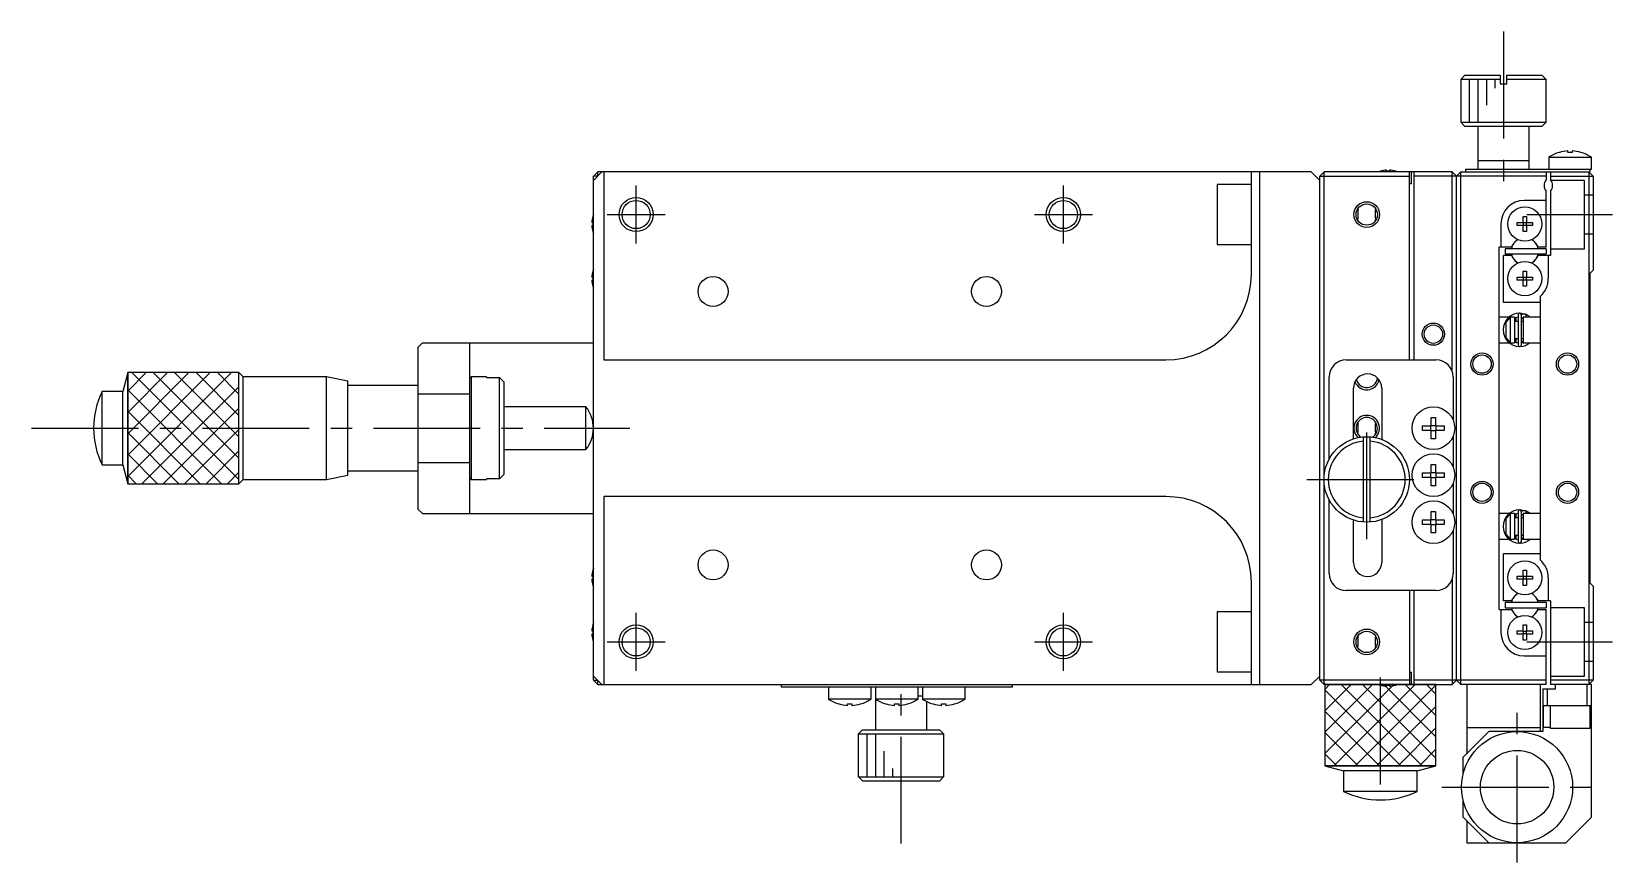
# Model space of a CAD drawing. Extents: x -293 to 400, y -22 to 502.
# Drawn here: x 96.2 to 281.2, y 214.4 to 311.6 of the extents above; entities that cross this region are included whole.
import ezdxf

# ---------------------------------------------------------------- set-up
doc = ezdxf.new("R2010")
doc.units = 0
doc.header["$LTSCALE"] = 10
doc.linetypes.add('CENTER', pattern=[2, 1.25, -0.25, 0.25, -0.25])
doc.linetypes.add('DASHED', pattern=[3.5, 2, -1.5])
doc.layers.get('0').update_dxf_attribs({"linetype": 'CONTINUOUS'})
doc.layers.add('CENTER', color=1, linetype='CENTER')

msp = doc.modelspace()

# ---------------------------------------------------------------- linework, layer by layer
at = {"color": 7, "linetype": 'CONTINUOUS'}
for p, q in [((263.96235, 306.517661), (263.46235, 306.017661)), ((268.06235, 306.017661), (263.46235, 306.017661)), ((263.46235, 306.017661), (263.46235, 301.017661)), ((263.96235, 306.517661), (268.06235, 306.517661)), ((268.06235, 306.517661), (268.06235, 305.517661)), ((268.06235, 305.517661), (268.86235, 305.517661)), ((268.86235, 306.517661), (272.96235, 306.517661)), ((268.86235, 305.517661), (268.86235, 306.517661)), ((273.46235, 306.017661), (268.86235, 306.017661)), ((273.46235, 306.017661), (272.96235, 306.517661)), ((273.46235, 301.017661), (273.46235, 306.017661)), ((263.46235, 301.017661), (263.96235, 300.517661)), ((263.46235, 301.017661), (273.46235, 301.017661)), ((272.96235, 300.517661), (263.96235, 300.517661)), ((265.46235, 300.517661), (265.46235, 295.517661)), ((271.46235, 295.517661), (271.46235, 300.517661)), ((272.96235, 300.517661), (273.46235, 301.017661)), ((271.46235, 296.517661), (265.46235, 296.517661)), ((273.76235, 296.909319), (278.76235, 296.909319)), ((273.76235, 296.909319), (273.76235, 295.517661)), ((275.003761, 297.480242), (275.000417, 297.487097)), ((276.00235, 297.480242), (276.00235, 297.652614)), ((276.52235, 297.480242), (276.00235, 297.480242)), ((276.52235, 297.652614), (276.52235, 297.480242)), ((277.524283, 297.487097), (277.52094, 297.480242)), ((278.76235, 295.517661), (278.76235, 296.909319)), ((162.46235, 295.217661), (161.96235, 294.717661)), ((162.96235, 295.217661), (161.96235, 294.217661)), ((162.46235, 294.717661), (161.96235, 294.717661)), ((161.96235, 235.717661), (161.96235, 294.717661)), ((162.46235, 294.717661), (162.46235, 295.217661)), ((245.96235, 295.217661), (162.46235, 295.217661)), ((163.161859, 295.217661), (163.161859, 273.217661)), ((238.96235, 283.217661), (238.96235, 295.217661)), ((239.96235, 235.217661), (239.96235, 295.217661)), ((246.96235, 294.217661), (245.96235, 295.217661)), ((246.96235, 294.717661), (247.46235, 295.217661)), ((246.96235, 235.717661), (246.96235, 294.717661)), ((246.96235, 294.717661), (257.46235, 294.717661)), ((262.46235, 295.217661), (247.46235, 295.217661)), ((247.46235, 235.217661), (247.46235, 295.217661)), ((254.075989, 295.287183), (254.073734, 295.291805)), ((254.78235, 295.287183), (254.78235, 295.40752)), ((255.14235, 295.287183), (254.78235, 295.287183)), ((255.14235, 295.40752), (255.14235, 295.287183)), ((255.850966, 295.291805), (255.848712, 295.287183)), ((257.46235, 273.217661), (257.46235, 295.217661)), ((257.71235, 293.817661), (257.71235, 295.217661)), ((257.96235, 295.217661), (257.96235, 273.217661)), ((273.46235, 294.717661), (257.96235, 294.717661)), ((262.46235, 295.217661), (262.96235, 294.717661)), ((262.46235, 271.842161), (262.46235, 295.217661)), ((263.46235, 295.217661), (262.96235, 294.717661)), ((262.96235, 235.717661), (262.96235, 294.717661)), ((263.46235, 295.217661), (278.56235, 295.217661)), ((263.46235, 235.217661), (263.46235, 295.217661)), ((264.06235, 295.217661), (264.06235, 295.517661)), ((264.06235, 295.517661), (278.76235, 295.517661)), ((273.46235, 295.217661), (273.46235, 294.279099)), ((273.96235, 295.217661), (273.96235, 294.279099)), ((273.96235, 294.717661), (278.96235, 294.717661)), ((278.46235, 295.217661), (278.96235, 294.717661)), ((278.46235, 295.217661), (278.46235, 235.217661)), ((278.56235, 295.517661), (278.56235, 295.217661)), ((278.96235, 294.717661), (278.96235, 283.717661)), ((234.96235, 293.717661), (234.96235, 286.717661)), ((238.96235, 293.717661), (234.96235, 293.717661)), ((257.71235, 293.817661), (257.46235, 293.817661)), ((273.46235, 286.417661), (273.46235, 292.956224)), ((273.96235, 292.956224), (273.96235, 285.417661)), ((251.418319, 290.905048), (251.444399, 290.791188)), ((273.46235, 291.867661), (270.91235, 291.867661)), ((161.772491, 289.297661), (161.892828, 289.297661)), ((161.892828, 288.937661), (161.772491, 288.937661)), ((161.888206, 290.006277), (161.892828, 290.004023)), ((161.892828, 289.297661), (161.892828, 288.937661)), ((253.506381, 289.530275), (253.480301, 289.644134)), ((268.16235, 289.117661), (268.16235, 286.417661)), ((270.075989, 288.937661), (270.075989, 289.297661)), ((270.075989, 289.297661), (270.78235, 289.297661)), ((270.78235, 288.937661), (270.075989, 288.937661)), ((270.78235, 290.004023), (271.14235, 290.004023)), ((270.78235, 289.297661), (270.78235, 290.004023)), ((270.792722, 289.287289), (270.78235, 289.297661)), ((270.792722, 288.948034), (270.78235, 288.937661)), ((270.78235, 288.2313), (270.78235, 288.937661)), ((270.792722, 288.948034), (270.792722, 289.287289)), ((270.792722, 289.287289), (271.131978, 289.287289)), ((271.131978, 288.948034), (270.792722, 288.948034)), ((271.131978, 289.287289), (271.14235, 289.297661)), ((271.131978, 289.287289), (271.131978, 288.948034)), ((271.131978, 288.948034), (271.14235, 288.937661)), ((271.14235, 290.004023), (271.14235, 289.297661)), ((271.14235, 289.297661), (271.848712, 289.297661)), ((271.14235, 288.937661), (271.14235, 288.2313)), ((271.848712, 288.937661), (271.14235, 288.937661)), ((271.848712, 289.297661), (271.848712, 288.937661)), ((161.892828, 288.2313), (161.888206, 288.229045)), ((271.14235, 288.2313), (270.78235, 288.2313)), ((234.96235, 286.717661), (238.96235, 286.717661)), ((267.96235, 244.017661), (267.96235, 286.417661)), ((269.411544, 286.417661), (267.96235, 286.417661)), ((268.46235, 279.917661), (268.46235, 285.417661)), ((269.411544, 285.417661), (268.46235, 285.417661)), ((268.66235, 286.217661), (268.66235, 285.617661)), ((273.46235, 286.217661), (268.66235, 286.217661)), ((268.66235, 285.617661), (273.46235, 285.617661)), ((269.411544, 286.417661), (269.56171, 286.677757)), ((269.411544, 285.417661), (269.56171, 285.157566)), ((272.36299, 286.677757), (272.513156, 286.417661)), ((272.36299, 285.157566), (272.513156, 285.417661)), ((273.46235, 286.417661), (272.513156, 286.417661)), ((273.96235, 285.417661), (272.513156, 285.417661)), ((273.46235, 286.217661), (273.46235, 285.617661)), ((273.71235, 285.417661), (273.71235, 282.717661)), ((161.888206, 283.606277), (161.892828, 283.604023)), ((270.78235, 283.604023), (271.14235, 283.604023)), ((270.78235, 282.897661), (270.78235, 283.604023)), ((271.14235, 283.604023), (271.14235, 282.897661)), ((278.61235, 283.367661), (278.96235, 283.717661)), ((278.61235, 247.067661), (278.61235, 283.367661)), ((161.772491, 282.897661), (161.892828, 282.897661)), ((161.892828, 282.537661), (161.772491, 282.537661)), ((161.892828, 281.8313), (161.888206, 281.829045)), ((161.892828, 282.897661), (161.892828, 282.537661)), ((270.075989, 282.537661), (270.075989, 282.897661)), ((270.075989, 282.897661), (270.78235, 282.897661)), ((270.78235, 282.537661), (270.075989, 282.537661)), ((270.792722, 282.887289), (270.78235, 282.897661)), ((270.792722, 282.548034), (270.78235, 282.537661)), ((270.78235, 281.8313), (270.78235, 282.537661)), ((271.14235, 281.8313), (270.78235, 281.8313)), ((270.792722, 282.548034), (270.792722, 282.887289)), ((270.792722, 282.887289), (271.131978, 282.887289)), ((271.131978, 282.548034), (270.792722, 282.548034)), ((271.131978, 282.887289), (271.14235, 282.897661)), ((271.131978, 282.887289), (271.131978, 282.548034)), ((271.131978, 282.548034), (271.14235, 282.537661)), ((271.14235, 282.897661), (271.848712, 282.897661)), ((271.14235, 282.537661), (271.14235, 281.8313)), ((271.848712, 282.537661), (271.14235, 282.537661)), ((271.848712, 282.897661), (271.848712, 282.537661)), ((272.76235, 279.917661), (268.46235, 279.917661)), ((272.76235, 280.638599), (272.76235, 249.796724)), ((269.126292, 278.217661), (267.96235, 278.217661)), ((268.76235, 277.637762), (269.26235, 278.166908)), ((268.76235, 275.797561), (268.76235, 277.637762)), ((269.76235, 278.217661), (269.26235, 278.217661)), ((269.26235, 278.217661), (269.26235, 275.217661)), ((269.762195, 278.152881), (270.167327, 278.261343)), ((269.76235, 278.217661), (269.76235, 275.217661)), ((270.16735, 277.717661), (269.76235, 277.717661)), ((269.96235, 278.217661), (269.950678, 278.217661)), ((269.96235, 277.717661), (269.96235, 278.217661)), ((270.16735, 278.467661), (270.16735, 274.967661)), ((271.155743, 278.492425), (270.389939, 278.661317)), ((270.563461, 278.494978), (270.555803, 278.491286)), ((270.55735, 274.967661), (270.55735, 278.467661)), ((270.55735, 277.866162), (270.557684, 277.880388)), ((270.76235, 277.717661), (270.55735, 277.717661)), ((270.557684, 277.880388), (270.558744, 277.895367)), ((270.558744, 277.895367), (270.560527, 277.910277)), ((270.560527, 277.910277), (270.563031, 277.92508)), ((270.563031, 277.92508), (270.566248, 277.939744)), ((270.594808, 278.508906), (270.563461, 278.494978)), ((270.566248, 277.939744), (270.570172, 277.954232)), ((270.570172, 277.954232), (270.574795, 277.968511)), ((270.574795, 277.968511), (270.580106, 277.982548)), ((270.580106, 277.982548), (270.586093, 277.996309)), ((270.586093, 277.996309), (270.592744, 278.00976)), ((270.592744, 278.00976), (270.600044, 278.022871)), ((270.626799, 278.521248), (270.594808, 278.508906)), ((270.600044, 278.022871), (270.607978, 278.035608)), ((270.607978, 278.035608), (270.616526, 278.047942)), ((270.616526, 278.047942), (270.625672, 278.059841)), ((270.625672, 278.059841), (270.635393, 278.071275)), ((270.659354, 278.531975), (270.626799, 278.521248)), ((270.635393, 278.071275), (270.645669, 278.082217)), ((270.645669, 278.082217), (270.656476, 278.092637)), ((270.656476, 278.092637), (270.667789, 278.10251)), ((270.692393, 278.541061), (270.659354, 278.531975)), ((270.667789, 278.10251), (270.679582, 278.111809)), ((270.679582, 278.111809), (270.691828, 278.120509)), ((270.691828, 278.120509), (270.704497, 278.128587)), ((270.725837, 278.548483), (270.692393, 278.541061)), ((270.704497, 278.128587), (270.717559, 278.136021)), ((270.717559, 278.136021), (270.730984, 278.14279)), ((270.759604, 278.554225), (270.725837, 278.548483)), ((270.730984, 278.14279), (270.744736, 278.148875)), ((270.744736, 278.148875), (270.758784, 278.154259)), ((270.758784, 278.154259), (270.762329, 278.15549)), ((270.79361, 278.558272), (270.759604, 278.554225)), ((272.76235, 278.217661), (270.76235, 278.217661)), ((270.76235, 278.217661), (270.76235, 275.217661)), ((270.827773, 278.560615), (270.79361, 278.558272)), ((270.862009, 278.561247), (270.827773, 278.560615)), ((270.896235, 278.560167), (270.862009, 278.561247)), ((270.930367, 278.557378), (270.896235, 278.560167)), ((270.964322, 278.552885), (270.930367, 278.557378)), ((270.998016, 278.5467), (270.964322, 278.552885)), ((271.031368, 278.538837), (270.998016, 278.5467)), ((271.033012, 278.229301), (271.026862, 278.217661)), ((271.064295, 278.529314), (271.031368, 278.538837)), ((271.03927, 278.241554), (271.033012, 278.229301)), ((271.136604, 278.49994), (271.037392, 278.217637)), ((271.045597, 278.254342), (271.03927, 278.241554)), ((271.051953, 278.267585), (271.045597, 278.254342)), ((271.058298, 278.281199), (271.051953, 278.267585)), ((271.064594, 278.2951), (271.058298, 278.281199)), ((271.096714, 278.518155), (271.064295, 278.529314)), ((271.070799, 278.309201), (271.064594, 278.2951)), ((271.076875, 278.323411), (271.070799, 278.309201)), ((271.082784, 278.337643), (271.076875, 278.323411)), ((271.088488, 278.351806), (271.082784, 278.337643)), ((271.093953, 278.365813), (271.088488, 278.351806)), ((271.099143, 278.379574), (271.093953, 278.365813)), ((271.126881, 278.506101), (271.096714, 278.518155)), ((271.104026, 278.393004), (271.099143, 278.379574)), ((271.108571, 278.406017), (271.104026, 278.393004)), ((271.11275, 278.418533), (271.108571, 278.406017)), ((271.116537, 278.430473), (271.11275, 278.418533)), ((271.119907, 278.441761), (271.116537, 278.430473)), ((271.12284, 278.452327), (271.119907, 278.441761)), ((271.125317, 278.462104), (271.12284, 278.452327)), ((271.127322, 278.471032), (271.125317, 278.462104)), ((271.12553, 278.506386), (271.12749, 278.505765)), ((271.598381, 278.217784), (271.126436, 278.505243)), ((271.128843, 278.479053), (271.127322, 278.471032)), ((271.12749, 278.505765), (271.128964, 278.50402)), ((271.129871, 278.486118), (271.128843, 278.479053)), ((271.128964, 278.50402), (271.129944, 278.501161)), ((271.130399, 278.492181), (271.129871, 278.486118)), ((271.129944, 278.501161), (271.130423, 278.497206)), ((271.130423, 278.497206), (271.130399, 278.492181)), ((271.135538, 278.501324), (271.136604, 278.49994)), ((269.26235, 275.27566), (268.76235, 275.804806)), ((269.76235, 275.717661), (270.16735, 275.717661)), ((269.96235, 275.217661), (269.96235, 275.717661)), ((270.55735, 275.717661), (270.76235, 275.717661)), ((141.96235, 275.217661), (141.46235, 274.717661)), ((141.46235, 255.717661), (141.46235, 274.717661)), ((141.96235, 275.217661), (161.96235, 275.217661)), ((147.46235, 275.217661), (147.46235, 255.217659)), ((267.96235, 275.217661), (269.125926, 275.217661)), ((269.26235, 275.217661), (269.76235, 275.217661)), ((270.167295, 275.174295), (269.762189, 275.282107)), ((269.950513, 275.217661), (269.96235, 275.217661)), ((270.557426, 275.562466), (270.55735, 275.569161)), ((270.774158, 275.216549), (270.557392, 275.173972)), ((270.558122, 275.547461), (270.557426, 275.562466)), ((270.559543, 275.532506), (270.558122, 275.547461)), ((270.561688, 275.517634), (270.559543, 275.532506)), ((270.564552, 275.502882), (270.561688, 275.517634)), ((270.56813, 275.488284), (270.564552, 275.502882)), ((270.572413, 275.473874), (270.56813, 275.488284)), ((270.577393, 275.459688), (270.572413, 275.473874)), ((270.583059, 275.445758), (270.577393, 275.459688)), ((270.5894, 275.432119), (270.583059, 275.445758)), ((270.596402, 275.418805), (270.5894, 275.432119)), ((270.60405, 275.405847), (270.596402, 275.418805)), ((270.612327, 275.393278), (270.60405, 275.405847)), ((270.621214, 275.38113), (270.612327, 275.393278)), ((270.630693, 275.369433), (270.621214, 275.38113)), ((270.640741, 275.358217), (270.630693, 275.369433)), ((270.651336, 275.347512), (270.640741, 275.358217)), ((270.662453, 275.337346), (270.651336, 275.347512)), ((270.674066, 275.327745), (270.662453, 275.337346)), ((270.686147, 275.318735), (270.674066, 275.327745)), ((270.698667, 275.310342), (270.686147, 275.318735)), ((270.711596, 275.302588), (270.698667, 275.310342)), ((270.724902, 275.295494), (270.711596, 275.302588)), ((270.738551, 275.289082), (270.724902, 275.295494)), ((270.752509, 275.283368), (270.738551, 275.289082)), ((270.762325, 275.279834), (270.752509, 275.283368)), ((270.76235, 275.217661), (272.76235, 275.217661)), ((271.068146, 274.907069), (271.084554, 274.912769)), ((271.084865, 274.912051), (271.144592, 274.937952)), ((271.123062, 274.929436), (271.12553, 274.928936)), ((271.12553, 274.928936), (271.12521, 274.9297)), ((271.126881, 274.929222), (271.12553, 274.928936)), ((271.12761, 274.929644), (271.126881, 274.929222)), ((163.161859, 273.217661), (228.96235, 273.217661)), ((250.06235, 273.217661), (260.56235, 273.217661)), ((107.462343, 271.71766), (106.872855, 269.517661)), ((120.462344, 271.71766), (107.462343, 271.71766)), ((107.462343, 258.717662), (107.462343, 271.71766)), ((120.462344, 271.71766), (107.462343, 271.71766)), ((107.462343, 271.71766), (107.462343, 258.717662)), ((120.962346, 271.217657), (120.462344, 271.71766)), ((120.462344, 258.717662), (120.462344, 271.71766)), ((120.462344, 258.717662), (120.462344, 271.71766)), ((130.712351, 271.217657), (120.962346, 271.217657)), ((120.962346, 259.217665), (120.962346, 271.217657)), ((133.21235, 270.717658), (130.712351, 271.217657)), ((130.712351, 259.217665), (130.712351, 271.217657)), ((133.21235, 259.717664), (133.21235, 270.717658)), ((141.46235, 270.217661), (133.21235, 270.217661)), ((147.66235, 271.217661), (147.46235, 271.017661)), ((149.46235, 271.217661), (147.66235, 271.217661)), ((147.66235, 271.217661), (147.66235, 259.217661)), ((149.46235, 271.217661), (149.46235, 271.133741)), ((149.46235, 271.133741), (150.96235, 271.133741)), ((150.96235, 259.301582), (150.96235, 271.133741)), ((150.96235, 271.133741), (151.46235, 270.625988)), ((151.46235, 270.625988), (151.46235, 259.809334)), ((248.06235, 261.59253), (248.06235, 271.217661)), ((262.56235, 271.217661), (262.56235, 266.197457)), ((106.872855, 269.517661), (104.462344, 269.517661)), ((104.462344, 260.917661), (104.462344, 269.517661)), ((106.872855, 260.917661), (106.872855, 269.517661)), ((147.46235, 269.217661), (141.46235, 269.217661)), ((250.91235, 263.971344), (250.91235, 269.917661)), ((254.21235, 269.917661), (254.21235, 263.90141)), ((161.084841, 267.717657), (151.46235, 267.717657)), ((161.084841, 262.717665), (161.084841, 267.717657)), ((260.00235, 266.476251), (260.52235, 266.476251)), ((260.00235, 265.477661), (260.00235, 266.476251)), ((260.52235, 266.476251), (260.52235, 265.477661)), ((251.418319, 265.905048), (251.444399, 265.791188)), ((253.506381, 264.530275), (253.480301, 264.644134)), ((259.003761, 265.477661), (260.00235, 265.477661)), ((259.003761, 264.957661), (259.003761, 265.477661)), ((260.00235, 264.957661), (259.003761, 264.957661)), ((259.960975, 264.957661), (259.960975, 265.477661)), ((260.00235, 265.519036), (260.52235, 265.519036)), ((260.00235, 263.959072), (260.00235, 264.957661)), ((260.52235, 264.916286), (260.00235, 264.916286)), ((260.52235, 265.477661), (261.52094, 265.477661)), ((260.52235, 264.957661), (260.52235, 263.959072)), ((261.52094, 264.957661), (260.52235, 264.957661)), ((260.563725, 265.477661), (260.563725, 264.957661)), ((261.52094, 265.477661), (261.52094, 264.957661)), ((151.46235, 262.717665), (161.084841, 262.717665)), ((252.06235, 264.201636), (252.06235, 254.233687)), ((252.86235, 254.233687), (252.86235, 264.201636)), ((260.52235, 263.959072), (260.00235, 263.959072)), ((262.56235, 264.237866), (262.56235, 260.697457)), ((104.462344, 260.917661), (106.872855, 260.917661)), ((106.872855, 260.917661), (107.462343, 258.717662)), ((141.46235, 261.217661), (147.46235, 261.217661)), ((260.00235, 260.976251), (260.52235, 260.976251)), ((260.00235, 259.977661), (260.00235, 260.976251)), ((260.52235, 260.976251), (260.52235, 259.977661)), ((120.462344, 258.717662), (120.962346, 259.217665)), ((120.962346, 259.217665), (130.712351, 259.217665)), ((130.712351, 259.217665), (133.21235, 259.717664)), ((133.21235, 260.217661), (141.46235, 260.217661)), ((147.46235, 259.417661), (147.66235, 259.217661)), ((147.66235, 259.217661), (149.46235, 259.217661)), ((150.96235, 259.301582), (149.46235, 259.301582)), ((149.46235, 259.301582), (149.46235, 259.217661)), ((151.46235, 259.809334), (150.96235, 259.301582)), ((259.003761, 259.977661), (260.00235, 259.977661)), ((259.003761, 259.457661), (259.003761, 259.977661)), ((260.00235, 259.457661), (259.003761, 259.457661)), ((259.960975, 259.457661), (259.960975, 259.977661)), ((260.00235, 260.019036), (260.52235, 260.019036)), ((260.00235, 258.459072), (260.00235, 259.457661)), ((260.52235, 259.416286), (260.00235, 259.416286)), ((260.52235, 259.977661), (261.52094, 259.977661)), ((260.52235, 259.457661), (260.52235, 258.459072)), ((261.52094, 259.457661), (260.52235, 259.457661)), ((260.563725, 259.977661), (260.563725, 259.457661)), ((261.52094, 259.977661), (261.52094, 259.457661)), ((107.462343, 258.717662), (120.462344, 258.717662)), ((107.462343, 258.717662), (120.462344, 258.717662)), ((228.96235, 257.217661), (163.161859, 257.217661)), ((163.161859, 257.217661), (163.161859, 235.217661)), ((260.52235, 258.459072), (260.00235, 258.459072)), ((262.56235, 258.737866), (262.56235, 255.197457)), ((141.46235, 255.717661), (141.96235, 255.217661)), ((248.06235, 248.217661), (248.06235, 256.842793)), ((260.00235, 255.476251), (260.52235, 255.476251)), ((260.00235, 254.477661), (260.00235, 255.476251)), ((260.52235, 255.476251), (260.52235, 254.477661)), ((270.16735, 255.467661), (270.16735, 251.967661)), ((271.136051, 255.50109), (270.389939, 255.661317)), ((270.563461, 255.494978), (270.555803, 255.491286)), ((270.55735, 251.967661), (270.55735, 255.467661)), ((270.594808, 255.508906), (270.563461, 255.494978)), ((270.626799, 255.521248), (270.594808, 255.508906)), ((270.659354, 255.531975), (270.626799, 255.521248)), ((270.692393, 255.541061), (270.659354, 255.531975)), ((270.725837, 255.548483), (270.692393, 255.541061)), ((270.759604, 255.554225), (270.725837, 255.548483)), ((270.79361, 255.558272), (270.759604, 255.554225)), ((270.827773, 255.560615), (270.79361, 255.558272)), ((270.862009, 255.561247), (270.827773, 255.560615)), ((270.896235, 255.560167), (270.862009, 255.561247)), ((270.930367, 255.557378), (270.896235, 255.560167)), ((270.964322, 255.552885), (270.930367, 255.557378)), ((270.998016, 255.5467), (270.964322, 255.552885)), ((271.031368, 255.538837), (270.998016, 255.5467)), ((271.064295, 255.529314), (271.031368, 255.538837)), ((271.135538, 255.501324), (271.037392, 255.217637)), ((271.096714, 255.518155), (271.064295, 255.529314)), ((271.070799, 255.309201), (271.064594, 255.2951)), ((271.076875, 255.323411), (271.070799, 255.309201)), ((271.082784, 255.337643), (271.076875, 255.323411)), ((271.088488, 255.351806), (271.082784, 255.337643)), ((271.093953, 255.365813), (271.088488, 255.351806)), ((271.099143, 255.379574), (271.093953, 255.365813)), ((271.126881, 255.506101), (271.096714, 255.518155)), ((271.104026, 255.393004), (271.099143, 255.379574)), ((271.108571, 255.406017), (271.104026, 255.393004)), ((271.11275, 255.418533), (271.108571, 255.406017)), ((271.116537, 255.430473), (271.11275, 255.418533)), ((271.119907, 255.441761), (271.116537, 255.430473)), ((271.12284, 255.452327), (271.119907, 255.441761)), ((271.125317, 255.462104), (271.12284, 255.452327)), ((271.127322, 255.471032), (271.125317, 255.462104)), ((271.12553, 255.506386), (271.12749, 255.505765)), ((271.598381, 255.217784), (271.126436, 255.505243)), ((271.128843, 255.479053), (271.127322, 255.471032)), ((271.12749, 255.505765), (271.128964, 255.50402)), ((271.129871, 255.486118), (271.128843, 255.479053)), ((271.128964, 255.50402), (271.129944, 255.501161)), ((271.130399, 255.492181), (271.129871, 255.486118)), ((271.129944, 255.501161), (271.130423, 255.497206)), ((271.130423, 255.497206), (271.130399, 255.492181)), ((271.155743, 255.492425), (271.136051, 255.50109)), ((141.96235, 255.217659), (161.96235, 255.217659)), ((250.91235, 249.517661), (250.91235, 254.463979)), ((254.21235, 254.533913), (254.21235, 249.517661)), ((259.003761, 254.477661), (260.00235, 254.477661)), ((259.003761, 253.957661), (259.003761, 254.477661)), ((260.00235, 253.957661), (259.003761, 253.957661)), ((259.960975, 253.957661), (259.960975, 254.477661)), ((260.00235, 254.519036), (260.52235, 254.519036)), ((260.00235, 252.959072), (260.00235, 253.957661)), ((260.52235, 253.916286), (260.00235, 253.916286)), ((260.52235, 254.477661), (261.52094, 254.477661)), ((260.52235, 253.957661), (260.52235, 252.959072)), ((261.52094, 253.957661), (260.52235, 253.957661)), ((260.563725, 254.477661), (260.563725, 253.957661)), ((261.52094, 254.477661), (261.52094, 253.957661)), ((269.126292, 255.217661), (267.96235, 255.217661)), ((268.76235, 254.637762), (269.26235, 255.166908)), ((268.76235, 252.797561), (268.76235, 254.637762)), ((269.76235, 255.217661), (269.26235, 255.217661)), ((269.26235, 255.217661), (269.26235, 252.217661)), ((269.762195, 255.152881), (270.167327, 255.261343)), ((269.76235, 255.217661), (269.76235, 252.217661)), ((270.16735, 254.717661), (269.76235, 254.717661)), ((269.96235, 255.217661), (269.950678, 255.217661)), ((269.96235, 254.717661), (269.96235, 255.217661)), ((270.55735, 254.866162), (270.557684, 254.880388)), ((270.76235, 254.717661), (270.55735, 254.717661)), ((270.557684, 254.880388), (270.558744, 254.895367)), ((270.558744, 254.895367), (270.560527, 254.910277)), ((270.560527, 254.910277), (270.563031, 254.92508)), ((270.563031, 254.92508), (270.566248, 254.939744)), ((270.566248, 254.939744), (270.570172, 254.954232)), ((270.570172, 254.954232), (270.574795, 254.968511)), ((270.574795, 254.968511), (270.580106, 254.982548)), ((270.580106, 254.982548), (270.586093, 254.996309)), ((270.586093, 254.996309), (270.592744, 255.00976)), ((270.592744, 255.00976), (270.600044, 255.022871)), ((270.600044, 255.022871), (270.607978, 255.035608)), ((270.607978, 255.035608), (270.616526, 255.047942)), ((270.616526, 255.047942), (270.625672, 255.059841)), ((270.625672, 255.059841), (270.635393, 255.071275)), ((270.635393, 255.071275), (270.645669, 255.082217)), ((270.645669, 255.082217), (270.656476, 255.092637)), ((270.656476, 255.092637), (270.667789, 255.10251)), ((270.667789, 255.10251), (270.679582, 255.111809)), ((270.679582, 255.111809), (270.691828, 255.120509)), ((270.691828, 255.120509), (270.704497, 255.128587)), ((270.704497, 255.128587), (270.717559, 255.136021)), ((270.717559, 255.136021), (270.730984, 255.14279)), ((270.730984, 255.14279), (270.744736, 255.148875)), ((270.744736, 255.148875), (270.758784, 255.154259)), ((270.758784, 255.154259), (270.762329, 255.15549)), ((272.76235, 255.217661), (270.76235, 255.217661)), ((270.76235, 255.217661), (270.76235, 252.217661)), ((271.033012, 255.229301), (271.026862, 255.217661)), ((271.03927, 255.241554), (271.033012, 255.229301)), ((271.045597, 255.254342), (271.03927, 255.241554)), ((271.051953, 255.267585), (271.045597, 255.254342)), ((271.058298, 255.281199), (271.051953, 255.267585)), ((271.064594, 255.2951), (271.058298, 255.281199)), ((260.52235, 252.959072), (260.00235, 252.959072)), ((262.56235, 253.237866), (262.56235, 248.217661)), ((267.96235, 252.217661), (269.125926, 252.217661)), ((269.26235, 252.27566), (268.76235, 252.804806)), ((269.26235, 252.217661), (269.76235, 252.217661)), ((270.167295, 252.174295), (269.762189, 252.282107)), ((269.76235, 252.717661), (270.16735, 252.717661)), ((269.950513, 252.217661), (269.96235, 252.217661)), ((269.96235, 252.217661), (269.96235, 252.717661)), ((270.55735, 252.717661), (270.76235, 252.717661)), ((270.557426, 252.562466), (270.55735, 252.569161)), ((270.774158, 252.216549), (270.557392, 252.173972)), ((270.558122, 252.547461), (270.557426, 252.562466)), ((270.559543, 252.532506), (270.558122, 252.547461)), ((270.561688, 252.517634), (270.559543, 252.532506)), ((270.564552, 252.502882), (270.561688, 252.517634)), ((270.56813, 252.488284), (270.564552, 252.502882)), ((270.572413, 252.473874), (270.56813, 252.488284)), ((270.577393, 252.459688), (270.572413, 252.473874)), ((270.583059, 252.445758), (270.577393, 252.459688)), ((270.5894, 252.432119), (270.583059, 252.445758)), ((270.596402, 252.418805), (270.5894, 252.432119)), ((270.60405, 252.405847), (270.596402, 252.418805)), ((270.612327, 252.393278), (270.60405, 252.405847)), ((270.621214, 252.38113), (270.612327, 252.393278)), ((270.630693, 252.369433), (270.621214, 252.38113)), ((270.640741, 252.358217), (270.630693, 252.369433)), ((270.651336, 252.347512), (270.640741, 252.358217)), ((270.662453, 252.337346), (270.651336, 252.347512)), ((270.674066, 252.327745), (270.662453, 252.337346)), ((270.686147, 252.318735), (270.674066, 252.327745)), ((270.698667, 252.310342), (270.686147, 252.318735)), ((270.711596, 252.302588), (270.698667, 252.310342)), ((270.724902, 252.295494), (270.711596, 252.302588)), ((270.738551, 252.289082), (270.724902, 252.295494)), ((270.752509, 252.283368), (270.738551, 252.289082)), ((270.762325, 252.279834), (270.752509, 252.283368)), ((270.76235, 252.217661), (272.76235, 252.217661)), ((271.068146, 251.907069), (271.084554, 251.912769)), ((271.084865, 251.912051), (271.144592, 251.937952)), ((271.123062, 251.929436), (271.12553, 251.928936)), ((271.12553, 251.928936), (271.12521, 251.9297)), ((271.126881, 251.929222), (271.12553, 251.928936)), ((271.12761, 251.929644), (271.126881, 251.929222)), ((268.46235, 245.017661), (268.46235, 250.517661)), ((272.76235, 250.517661), (268.46235, 250.517661)), ((161.888206, 248.606277), (161.892828, 248.604023)), ((270.78235, 248.604023), (271.14235, 248.604023)), ((270.78235, 247.897661), (270.78235, 248.604023)), ((271.14235, 248.604023), (271.14235, 247.897661)), ((161.772491, 247.897661), (161.892828, 247.897661)), ((161.892828, 247.537661), (161.772491, 247.537661)), ((161.892828, 246.8313), (161.888206, 246.829045)), ((161.892828, 247.897661), (161.892828, 247.537661)), ((238.96235, 235.217661), (238.96235, 247.217661)), ((260.56235, 246.217661), (250.06235, 246.217661)), ((257.46235, 246.217661), (257.46235, 235.217661)), ((257.96235, 246.217661), (257.96235, 235.217661)), ((262.46235, 247.593162), (262.46235, 235.217661)), ((270.075989, 247.537661), (270.075989, 247.897661)), ((270.075989, 247.897661), (270.78235, 247.897661)), ((270.78235, 247.537661), (270.075989, 247.537661)), ((270.792722, 247.887289), (270.78235, 247.897661)), ((270.792722, 247.548034), (270.78235, 247.537661)), ((270.78235, 246.8313), (270.78235, 247.537661)), ((271.14235, 246.8313), (270.78235, 246.8313)), ((270.792722, 247.548034), (270.792722, 247.887289)), ((270.792722, 247.887289), (271.131978, 247.887289)), ((271.131978, 247.548034), (270.792722, 247.548034)), ((271.131978, 247.887289), (271.14235, 247.897661)), ((271.131978, 247.887289), (271.131978, 247.548034)), ((271.131978, 247.548034), (271.14235, 247.537661)), ((271.14235, 247.897661), (271.848712, 247.897661)), ((271.14235, 247.537661), (271.14235, 246.8313)), ((271.848712, 247.537661), (271.14235, 247.537661)), ((271.848712, 247.897661), (271.848712, 247.537661)), ((273.71235, 247.717661), (273.71235, 245.017661)), ((278.96235, 246.717661), (278.61235, 247.067661)), ((278.96235, 246.717661), (278.96235, 235.717661)), ((269.411544, 245.017661), (268.46235, 245.017661)), ((268.66235, 244.817661), (268.66235, 244.217661)), ((273.46235, 244.817661), (268.66235, 244.817661)), ((268.66235, 244.217661), (273.46235, 244.217661)), ((269.411544, 245.017661), (269.56171, 245.277757)), ((272.36299, 245.277757), (272.513156, 245.017661)), ((273.96235, 245.017661), (272.513156, 245.017661)), ((273.46235, 244.817661), (273.46235, 244.217661)), ((273.96235, 245.017661), (273.96235, 235.217661)), ((234.96235, 243.717661), (234.96235, 236.717661)), ((238.96235, 243.717661), (234.96235, 243.717661)), ((267.96235, 244.017661), (269.411544, 244.017661)), ((268.16235, 244.017661), (268.16235, 241.317661)), ((269.411544, 244.017661), (269.56171, 243.757566)), ((272.36299, 243.757566), (272.513156, 244.017661)), ((272.513156, 244.017661), (273.46235, 244.017661)), ((273.46235, 235.217661), (273.46235, 244.017661)), ((161.772491, 241.497661), (161.892828, 241.497661)), ((161.892828, 241.137661), (161.772491, 241.137661)), ((161.888206, 242.206277), (161.892828, 242.204023)), ((161.892828, 241.497661), (161.892828, 241.137661)), ((251.418319, 240.905048), (251.444399, 240.791188)), ((270.075989, 241.137661), (270.075989, 241.497661)), ((270.075989, 241.497661), (270.78235, 241.497661)), ((270.78235, 241.137661), (270.075989, 241.137661)), ((270.78235, 242.204023), (271.14235, 242.204023)), ((270.78235, 241.497661), (270.78235, 242.204023)), ((270.792722, 241.487289), (270.78235, 241.497661)), ((270.792722, 241.148034), (270.78235, 241.137661)), ((270.78235, 240.4313), (270.78235, 241.137661)), ((270.792722, 241.148034), (270.792722, 241.487289)), ((270.792722, 241.487289), (271.131978, 241.487289)), ((271.131978, 241.148034), (270.792722, 241.148034)), ((271.131978, 241.487289), (271.14235, 241.497661)), ((271.131978, 241.487289), (271.131978, 241.148034)), ((271.131978, 241.148034), (271.14235, 241.137661)), ((271.14235, 242.204023), (271.14235, 241.497661)), ((271.14235, 241.497661), (271.848712, 241.497661)), ((271.14235, 241.137661), (271.14235, 240.4313)), ((271.848712, 241.137661), (271.14235, 241.137661)), ((271.848712, 241.497661), (271.848712, 241.137661)), ((161.892828, 240.4313), (161.888206, 240.429045)), ((253.506381, 239.530275), (253.480301, 239.644134)), ((271.14235, 240.4313), (270.78235, 240.4313)), ((270.91235, 238.567661), (273.46235, 238.567661)), ((161.96235, 236.217661), (162.96235, 235.217661)), ((161.96235, 235.717661), (162.46235, 235.717661)), ((161.96235, 235.717661), (162.46235, 235.217661)), ((162.46235, 235.217661), (162.46235, 235.717661)), ((162.46235, 235.217661), (245.96235, 235.217661)), ((183.96235, 234.917661), (183.96235, 235.217661)), ((210.96235, 235.217661), (210.96235, 234.917661)), ((234.96235, 236.717661), (238.96235, 236.717661)), ((245.96235, 235.217661), (246.96235, 236.217661)), ((247.46235, 235.217661), (246.96235, 235.717661)), ((257.46235, 235.717661), (246.96235, 235.717661)), ((247.46235, 235.217661), (247.562351, 235.417661)), ((247.46235, 235.217661), (262.46235, 235.217661)), ((247.562351, 235.217661), (247.562351, 225.717654)), ((254.073734, 235.143517), (254.075989, 235.14814)), ((254.78235, 235.14814), (255.14235, 235.14814)), ((254.78235, 235.027802), (254.78235, 235.14814)), ((255.14235, 235.14814), (255.14235, 235.027802)), ((255.848712, 235.14814), (255.850966, 235.143517)), ((257.71235, 236.617661), (257.46235, 236.617661)), ((257.71235, 235.217661), (257.71235, 236.617661)), ((273.46235, 235.717661), (257.96235, 235.717661)), ((260.562349, 225.717654), (260.562349, 235.217661)), ((262.46235, 235.217661), (262.96235, 235.717661)), ((263.46235, 235.217661), (262.96235, 235.717661)), ((273.46235, 235.217661), (263.46235, 235.217661)), ((264.16235, 235.217661), (264.16235, 227.117661)), ((272.76235, 235.217661), (272.76235, 229.717661)), ((278.96235, 235.717661), (273.96235, 235.717661)), ((278.76235, 235.217661), (273.96235, 235.217661)), ((274.56235, 234.717661), (274.56235, 235.217661)), ((278.26235, 232.717661), (278.26235, 235.217661)), ((278.96235, 235.717661), (278.46235, 235.217661)), ((278.76235, 219.717661), (278.76235, 235.217661)), ((210.96235, 234.917661), (183.96235, 234.917661)), ((189.46235, 234.917661), (189.46235, 233.526004)), ((194.46235, 233.526004), (189.46235, 233.526004)), ((194.46235, 233.526004), (194.46235, 234.917661)), ((194.96235, 234.917661), (194.96235, 229.917661)), ((199.96235, 233.526004), (194.96235, 233.526004)), ((199.96235, 233.526004), (199.96235, 234.917661)), ((199.96235, 233.917661), (200.46235, 233.917661)), ((200.46235, 234.917661), (200.46235, 233.526004)), ((205.46235, 233.526004), (200.46235, 233.526004)), ((200.96235, 229.917661), (200.96235, 233.236533)), ((205.46235, 233.526004), (205.46235, 234.917661)), ((273.06235, 234.717661), (273.06235, 229.717661)), ((273.06235, 234.717661), (274.56235, 234.717661)), ((273.56235, 234.717661), (273.56235, 232.717661)), ((190.700417, 232.948226), (190.703761, 232.955081)), ((191.70235, 232.955081), (192.22235, 232.955081)), ((191.70235, 232.782709), (191.70235, 232.955081)), ((192.22235, 232.955081), (192.22235, 232.782709)), ((193.22094, 232.955081), (193.224283, 232.948226)), ((196.200417, 232.948226), (196.203761, 232.955081)), ((197.20235, 232.955081), (197.72235, 232.955081)), ((197.20235, 232.782709), (197.20235, 232.955081)), ((197.72235, 232.955081), (197.72235, 232.782709)), ((198.72094, 232.955081), (198.724283, 232.948226)), ((201.700417, 232.948226), (201.703761, 232.955081)), ((202.70235, 232.955081), (203.22235, 232.955081)), ((202.70235, 232.782709), (202.70235, 232.955081)), ((203.22235, 232.955081), (203.22235, 232.782709)), ((204.22094, 232.955081), (204.224283, 232.948226)), ((278.76235, 232.717661), (273.06235, 232.717661)), ((273.102614, 232.717661), (273.102614, 230.217661)), ((273.91235, 232.717661), (273.91235, 230.117661)), ((278.61235, 230.117661), (278.61235, 232.717661)), ((278.693172, 230.217661), (278.693172, 232.717661)), ((193.46235, 229.917661), (192.96235, 229.417661)), ((202.96235, 229.417661), (192.96235, 229.417661)), ((192.96235, 229.417661), (192.96235, 224.917661)), ((193.46235, 229.917661), (202.46235, 229.917661)), ((202.96235, 229.417661), (202.46235, 229.917661)), ((202.96235, 224.917661), (202.96235, 229.417661)), ((266.76235, 229.717661), (263.76235, 226.717661)), ((264.16235, 230.217661), (272.76235, 230.217661)), ((273.06235, 229.717661), (266.76235, 229.717661)), ((273.91235, 230.217661), (273.06235, 230.217661)), ((273.91235, 230.117661), (278.61235, 230.117661)), ((278.76235, 230.217661), (278.61235, 230.217661)), ((260.562349, 225.717654), (247.562351, 225.717654)), ((247.562351, 225.717654), (249.76235, 225.128166)), ((258.36235, 225.128166), (260.562349, 225.717654)), ((263.76235, 224.817657), (263.76235, 226.717661)), ((192.978376, 224.917661), (192.96235, 224.917661)), ((192.978376, 224.417661), (192.978376, 224.917661)), ((192.978376, 224.417661), (202.946324, 224.417661)), ((193.480163, 223.917661), (192.978376, 224.417661)), ((202.444537, 223.917661), (193.480163, 223.917661)), ((202.946324, 224.417661), (202.444537, 223.917661)), ((202.96235, 224.917661), (202.946324, 224.917661)), ((202.946324, 224.917661), (202.946324, 224.417661)), ((258.36235, 225.128166), (249.76235, 225.128166)), ((249.76235, 225.128166), (249.76235, 222.717655)), ((258.36235, 222.717655), (258.36235, 225.128166)), ((258.36235, 222.717655), (249.76235, 222.717655)), ((263.76235, 219.717661), (263.76235, 221.617665)), ((263.76235, 219.717661), (266.76235, 216.717661)), ((264.16235, 219.317661), (264.16235, 216.717661)), ((275.76235, 216.717661), (278.76235, 219.717661)), ((264.16235, 216.717661), (275.76235, 216.717661))]:
    msp.add_line(p, q, dxfattribs=at)
at = {"color": 3, "linetype": 'CONTINUOUS'}
for p, q in [((264.46235, 306.017661), (264.46235, 301.017661)), ((265.46235, 306.017661), (265.46235, 301.017661)), ((266.46235, 306.017661), (266.46235, 303.017661)), ((267.46235, 306.017661), (267.46235, 305.017661)), ((107.462343, 269.557028), (109.622975, 271.71766)), ((107.462343, 267.057028), (112.122975, 271.71766)), ((107.462343, 264.557028), (114.622975, 271.71766)), ((107.462343, 262.057028), (117.122975, 271.71766)), ((107.462343, 259.557028), (119.622975, 271.71766)), ((107.952332, 271.71766), (120.462344, 259.207648)), ((110.452332, 271.71766), (120.462344, 261.707648)), ((112.952332, 271.71766), (120.462344, 264.207648)), ((115.452332, 271.71766), (120.462344, 266.707648)), ((117.952332, 271.71766), (120.462344, 269.207648)), ((120.452332, 271.71766), (120.462344, 271.707648)), ((107.462343, 269.707649), (118.45233, 258.717662)), ((109.122977, 258.717662), (120.462344, 270.057029)), ((107.462343, 267.207649), (115.95233, 258.717662)), ((111.622977, 258.717662), (120.462344, 267.557029)), ((107.462343, 264.707649), (113.45233, 258.717662)), ((114.122977, 258.717662), (120.462344, 265.057029)), ((107.462343, 262.207649), (110.95233, 258.717662)), ((116.622977, 258.717662), (120.462344, 262.557029)), ((107.462343, 259.707649), (108.45233, 258.717662)), ((119.122977, 258.717662), (120.462344, 260.057029)), ((247.562351, 234.657036), (248.122976, 235.217661)), ((247.562351, 232.157036), (250.622976, 235.217661)), ((247.562351, 229.657036), (253.122976, 235.217661)), ((247.562351, 227.157036), (255.622976, 235.217661)), ((260.562349, 235.217661), (247.562351, 235.217661)), ((247.562351, 235.217661), (247.562351, 225.717654)), ((248.622969, 225.717654), (258.122976, 235.217661)), ((249.452331, 235.217661), (258.952338, 225.717654)), ((251.122969, 225.717654), (260.562349, 235.157034)), ((251.952331, 235.217661), (260.562349, 226.607643)), ((254.452331, 235.217661), (260.562349, 229.107643)), ((256.952331, 235.217661), (260.562349, 231.607643)), ((259.452331, 235.217661), (260.562349, 234.107643)), ((260.562349, 225.717654), (260.562349, 235.217661)), ((247.562351, 234.607641), (256.452338, 225.717654)), ((247.562351, 232.107641), (253.952338, 225.717654)), ((253.622969, 225.717654), (260.562349, 232.657034)), ((193.96235, 229.417661), (193.96235, 224.417661)), ((194.96235, 229.417661), (194.96235, 224.417661)), ((247.562351, 229.607641), (251.452338, 225.717654)), ((256.122969, 225.717654), (260.562349, 230.157034)), ((258.622969, 225.717654), (260.562349, 227.657034)), ((195.96235, 227.417661), (195.96235, 224.417661)), ((247.562351, 227.107641), (248.952338, 225.717654)), ((247.562351, 225.717654), (260.562349, 225.717654)), ((196.96235, 225.417661), (196.96235, 224.417661))]:
    msp.add_line(p, q, dxfattribs=at)
at = {"color": 3, "linetype": 'DASHED'}
for p, q in [((277.96235, 294.217661), (274.012754, 294.217661)), ((277.96235, 286.217661), (277.96235, 294.217661)), ((278.96235, 292.467661), (277.96235, 292.467661)), ((277.96235, 287.967661), (278.96235, 287.967661)), ((273.96235, 286.217661), (277.96235, 286.217661)), ((277.96235, 244.217661), (273.96235, 244.217661)), ((277.96235, 236.217661), (277.96235, 244.217661)), ((278.96235, 242.467661), (277.96235, 242.467661)), ((277.96235, 237.967661), (278.96235, 237.967661)), ((273.96235, 236.217661), (277.96235, 236.217661))]:
    msp.add_line(p, q, dxfattribs=at)
at = {"color": 3, "linetype": 'CONTINUOUS'}
for centre, radius in [((166.96235, 290.217661), 2), ((166.96235, 290.217661), 1.65), ((216.96235, 290.217661), 2), ((216.96235, 290.217661), 1.65), ((252.46235, 290.217661), 1.5), ((260.26235, 276.217661), 1.3), ((265.96235, 272.717661), 1.3), ((275.96235, 272.717661), 1.3), ((265.96235, 257.717661), 1.3), ((275.96235, 257.717661), 1.3), ((166.96235, 240.217661), 2), ((166.96235, 240.217661), 1.65), ((216.96235, 240.217661), 2), ((216.96235, 240.217661), 1.65), ((252.46235, 240.217661), 1.5)]:
    msp.add_circle(centre, radius, dxfattribs=at)
at = {"color": 7, "linetype": 'CONTINUOUS'}
for centre, radius in [((166.96235, 290.217661), 1.65), ((216.96235, 290.217661), 1.65), ((252.46235, 290.217661), 1.25), ((270.96235, 289.117661), 2), ((270.96235, 282.717661), 2), ((175.96235, 281.217661), 1.75), ((207.96235, 281.217661), 1.75), ((260.26235, 276.217661), 1.075), ((265.96235, 272.717661), 1.075), ((275.96235, 272.717661), 1.075), ((260.26235, 265.217661), 2.5), ((252.46235, 259.217661), 5), ((260.26235, 259.717661), 2.5), ((265.96235, 257.717661), 1.075), ((275.96235, 257.717661), 1.075), ((260.26235, 254.217661), 2.5), ((175.96235, 249.217661), 1.75), ((207.96235, 249.217661), 1.75), ((270.96235, 247.717661), 2), ((270.96235, 241.317661), 2), ((166.96235, 240.217661), 1.65), ((216.96235, 240.217661), 1.65), ((252.46235, 240.217661), 1.25), ((270.06235, 223.217661), 6.499999), ((270.06235, 223.217661), 4.3)]:
    msp.add_circle(centre, radius, dxfattribs=at)
for centre, radius, start, end in [((276.26235, 293.167661), 4.5, 106.285843, 123.748989), ((276.26235, 293.167661), 4.492483, 93.317816, 106.26943), ((276.26235, 293.167661), 4.492483, 73.73057, 86.682184), ((276.26235, 293.167661), 4.5, 56.251011, 73.714157), ((254.96235, 292.217661), 3.2, 106.122533, 110.364135), ((254.96235, 292.217661), 3.194933, 93.229709, 106.106712), ((254.96235, 292.217661), 3.194933, 73.893288, 86.770291), ((254.96235, 292.217661), 3.2, 69.635865, 73.877467), ((274.21235, 293.617661), 1, 138.590378, 221.409622), ((273.21235, 293.617661), 1, 318.590378, 41.409622), ((246.682946, 290.258945), 4.791108, 351.25205299, 6.37813895), ((258.241758, 290.176378), 4.791112, 171.25205393, 186.37813989), ((270.91235, 289.117661), 2.75, 90, 180), ((164.96235, 289.117661), 3.194933, 163.893288, 176.770291), ((164.96235, 289.117661), 3.194933, 183.229709, 196.106712), ((164.96235, 289.117661), 3.2, 159.635865, 163.877467), ((164.96235, 289.117661), 3.2, 196.122533, 200.364135), ((270.96235, 285.91766), 1.5875, 120.433182, 169.10691), ((271.077255, 285.802757), 1.75, 121.881533, 150), ((270.96235, 285.91766), 1.5875, 10.89309, 59.566818), ((270.847445, 285.802757), 1.75, 30, 58.118467), ((270.96235, 285.91766), 1.5875, 190.893016, 239.566737), ((271.077255, 286.032566), 1.75, 210, 238.118467), ((270.96235, 285.91766), 1.5875, 300.433263, 349.106984), ((270.847445, 286.032566), 1.75, 301.881533, 330), ((164.96235, 282.717661), 3.194933, 163.893288, 176.770291), ((164.96235, 282.717661), 3.2, 159.635865, 163.877467), ((228.96235, 283.217661), 10, 270, 0), ((164.96235, 282.717661), 3.194933, 183.229709, 196.106712), ((164.96235, 282.717661), 3.2, 196.122533, 200.364135), ((270.96235, 282.717661), 2.75, 310.885193, 0), ((270.362301, 276.717706), 1.943868, 90.672315, 269.257985), ((270.36235, 278.467661), 0.195, 0, 180), ((270.36235, 274.967661), 0.195, 180, 0), ((270.360638, 276.722733), 1.94898, 270.774434, 309.429122), ((250.06235, 271.217661), 2, 90, 180), ((260.56235, 271.217661), 2, 0, 90), ((252.56235, 269.917661), 1.65, 0, 180), ((252.46235, 271.217661), 1.25, 193.934541, 354.86287), ((113.207344, 265.217659), 9.745001, 153.816202, 206.183785), ((157.962345, 265.217659), 3.999997, 321.317827, 38.682205), ((252.46235, 265.217661), 1.25, 303.12294, 236.87706), ((246.682946, 265.258945), 4.791108, 351.25205299, 6.37813895), ((258.241758, 265.176378), 4.791112, 171.25205393, 186.37813989), ((252.46235, 259.217661), 4.5, 95.099689, 264.900311), ((252.46235, 259.217661), 4.5, 275.099689, 84.900311), ((228.96235, 247.217661), 10, 0, 90), ((270.362301, 253.717706), 1.943868, 90.672315, 269.257985), ((270.36235, 255.467661), 0.195, 0, 180), ((270.36235, 251.967661), 0.195, 180, 0), ((270.360638, 253.722733), 1.94898, 270.774434, 309.429122), ((270.96235, 247.717661), 2.75, 0, 49.114807), ((164.96235, 247.717661), 3.194933, 163.893288, 176.770291), ((164.96235, 247.717661), 3.2, 159.635865, 163.877467), ((250.06235, 248.217661), 2, 180, 270), ((252.56235, 249.517661), 1.65, 180, 0), ((260.56235, 248.217661), 2, 270, 0), ((164.96235, 247.717661), 3.194933, 183.229709, 196.106712), ((164.96235, 247.717661), 3.2, 196.122533, 200.364135), ((270.96235, 244.51766), 1.5875, 120.433182, 169.10691), ((270.96235, 244.51766), 1.5875, 190.893016, 239.566737), ((271.077255, 244.402757), 1.75, 121.881533, 150), ((270.96235, 244.51766), 1.5875, 10.89309, 59.566818), ((270.96235, 244.51766), 1.5875, 300.433263, 349.106984), ((270.847445, 244.402757), 1.75, 30, 58.118467), ((164.96235, 241.317661), 3.2, 159.635865, 163.877467), ((271.077255, 244.632566), 1.75, 210, 238.118467), ((270.847445, 244.632566), 1.75, 301.881533, 330), ((164.96235, 241.317661), 3.194933, 163.893288, 176.770291), ((164.96235, 241.317661), 3.194933, 183.229709, 196.106712), ((246.682946, 240.258945), 4.791108, 351.25205299, 6.37813895), ((258.241758, 240.176378), 4.791112, 171.25205393, 186.37813989), ((270.91235, 241.317661), 2.75, 180, 270), ((164.96235, 241.317661), 3.2, 196.122533, 200.364135), ((254.96235, 238.217661), 3.2, 249.635865, 253.877467), ((254.96235, 238.217661), 3.194933, 253.893288, 266.770291), ((254.96235, 238.217661), 3.194933, 273.229709, 286.106712), ((254.96235, 238.217661), 3.2, 286.122533, 290.364135), ((191.96235, 237.267661), 4.5, 236.251011, 253.714157), ((191.96235, 237.267661), 4.5, 286.285843, 303.748989), ((197.46235, 237.267661), 4.5, 236.251011, 253.714157), ((197.46235, 237.267661), 4.5, 286.285843, 303.748989), ((202.96235, 237.267661), 4.5, 236.251011, 253.714157), ((202.96235, 237.267661), 4.5, 286.285843, 303.748989), ((191.96235, 237.267661), 4.492483, 253.73057, 266.682184), ((191.96235, 237.267661), 4.492483, 273.317816, 286.26943), ((197.46235, 237.267661), 4.492483, 253.73057, 266.682184), ((197.46235, 237.267661), 4.492483, 273.317816, 286.26943), ((202.96235, 237.267661), 4.492483, 253.73057, 266.682184), ((202.96235, 237.267661), 4.492483, 273.317816, 286.26943), ((254.06235, 231.462656), 9.745001, 243.816209, 296.183791)]:
    msp.add_arc(centre, radius, start, end, dxfattribs=at)
at = {"color": 3, "linetype": 'CONTINUOUS'}
for centre, start, end in [((252.46235, 271.217661), 202.688088, 346.109323), ((252.46235, 265.217661), 312.598813, 227.401187)]:
    msp.add_arc(centre, 1.5, start, end, dxfattribs=at)
at = {"layer": 'CENTER', "color": 1, "linetype": 'CENTER'}
for p, q in [((268.46235, 311.617661), (268.46235, 291.617661)), ((166.96235, 286.817661), (166.96235, 293.617661)), ((216.96235, 286.817661), (216.96235, 293.617661)), ((163.56235, 290.217661), (170.36235, 290.217661)), ((213.56235, 290.217661), (220.36235, 290.217661)), ((271.212347, 290.217661), (281.212347, 290.217661)), ((96.212347, 265.217661), (166.212347, 265.217661)), ((252.46235, 252.217661), (252.46235, 266.217661)), ((245.46235, 259.217661), (259.46235, 259.217661)), ((166.96235, 236.817661), (166.96235, 243.617661)), ((216.96235, 236.817661), (216.96235, 243.617661)), ((163.56235, 240.217661), (170.36235, 240.217661)), ((213.56235, 240.217661), (220.36235, 240.217661)), ((271.212347, 240.217661), (281.212347, 240.217661)), ((254.06235, 223.547654), (254.06235, 237.187662)), ((197.96235, 216.617661), (197.96235, 236.617661)), ((270.06235, 214.417663), (270.06235, 232.01766)), ((261.262351, 223.217661), (278.862349, 223.217661))]:
    msp.add_line(p, q, dxfattribs=at)

doc.saveas('drawing.dxf')
